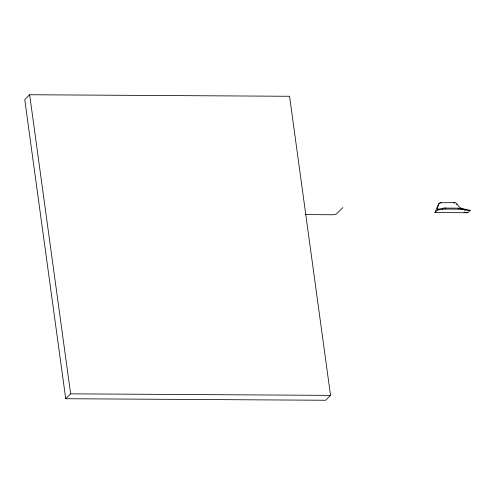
<?xml version="1.0" encoding="UTF-8"?>
<svg xmlns="http://www.w3.org/2000/svg" width="495" height="495" viewBox="0 0 495 495"><rect width="100%" height="100%" fill="white"/><g stroke="black" fill="none" stroke-linecap="round" stroke-linejoin="round"><path stroke-width="0.74" d="M434.938 212.553L438.322 204.515C439.535 203.68 435.817 209.546 437.834 209.181A38.505 36.246 -21.5 0 0 441.169 208.655L442.666 208.333L442.79 209.224L437.388 210.109L434.938 212.553L467.8 212.745L470.25 210.301A10.03 9.269 79.6 0 1 466.333 209.348L464.972 209.274M437.388 210.109L437.834 209.181M29.651 94.743L24.75 99.631L65.724 398.723L325.636 400.257L330.536 395.369L289.569 96.278L29.651 94.743L70.624 393.841L65.724 398.723M342.905 207.572L336.903 213.555A3.459 1.139 -7.8 0 1 332.473 214.756L305.594 214.595M440.977 202.789L453.934 202.591L453.562 202.956M456.637 204.571L457.009 204.194A20.394 9.98 58.6 0 0 459.447 207.052L462.757 209.131M442.79 209.224L444.102 209.094A10.277 3.378 -7.8 0 1 445.766 209.057L458.444 209.125A10.277 3.378 -7.8 0 1 460.016 209.187L467.818 210.251A33.66 11.069 -7.8 0 0 470.25 210.301M444.133 208.135L443.805 208.16A4.467 2.011 -11.9 0 0 442.66 208.271M70.624 393.841L330.536 395.369M464.582 209.527L463.598 209.373M464.384 209.224L463.431 209.119M462.435 209.694C462.93 208.729 460.103 207.857 461.055 209.329M458.444 209.125L458.314 208.154L445.636 208.079L445.772 209.051M453.915 202.492A3.446 2.908 40.1 0 1 457.089 204.15M467.8 212.745A10.376 8.99 45.1 0 1 464.007 211.978M438.731 204.082A3.446 2.834 23.3 0 1 441.274 202.628M466.538 209.67A5.352 3.607 38.8 0 1 464.83 210.121M438.322 204.515A3.459 2.995 45.1 0 1 440.278 202.938M454.614 203.136A3.459 2.995 45.1 0 1 454.831 203.21M444.17 208.03A10.271 4.987 -12.7 0 1 445.698 207.987M458.252 208.253A10.271 4.808 -12 0 1 459.663 208.315M459.948 208.339A4.467 1.918 -9.7 0 1 460.851 208.494M463.642 208.946A9.052 3.731 -13.3 0 1 462.522 208.766M465.133 209.156A19.497 6.837 -9.9 0 1 464.545 209.113"/></g></svg>
